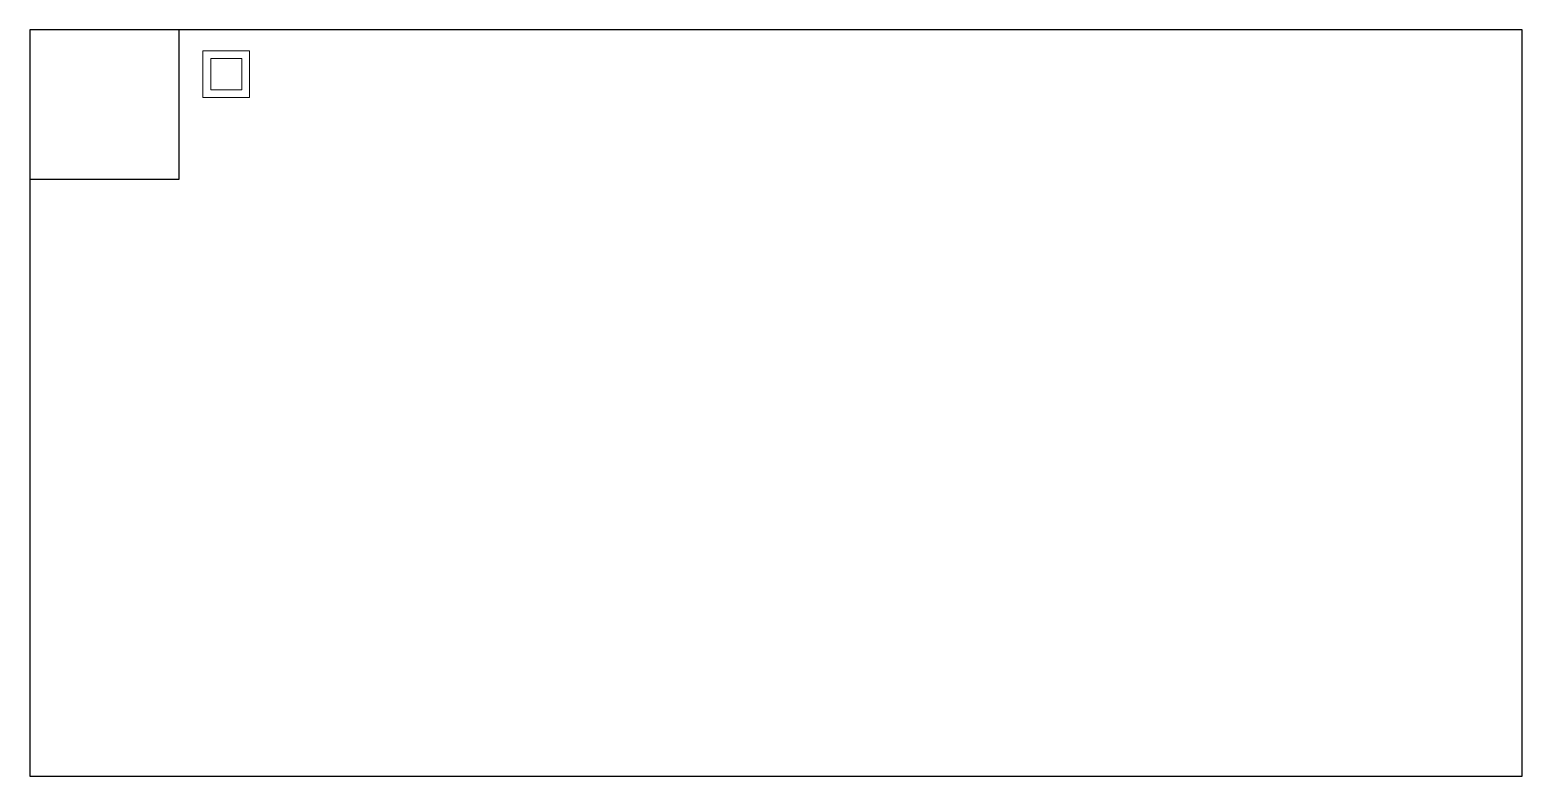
# Model space of a CAD drawing. Header units: inches. Extents: x 0 to 24, y 0 to 12.
import ezdxf

# ---------------------------------------------------------------- set-up
doc = ezdxf.new("R2010")
doc.units = ezdxf.units.IN
doc.header["$MEASUREMENT"] = 0

msp = doc.modelspace()

# ---------------------------------------------------------------- linework, layer by layer
for points in [[(-0.033, -0.038), (23.967, -0.038), (23.967, 11.962), (-0.033, 11.962)], [(-0.033, 9.562), (2.367, 9.562), (2.367, 11.962), (-0.033, 11.962)]]:
    msp.add_lwpolyline(points, close=True)
at = {"color": 1, "lineweight": 0}
msp.add_lwpolyline([(2.75, 10.875), (3.5, 10.875), (3.5, 11.625), (2.75, 11.625)], close=True, dxfattribs=at)
at = {"color": 18, "lineweight": 0, "true_color": 0x000000}
msp.add_lwpolyline([(2.875, 11), (3.375, 11), (3.375, 11.5), (2.875, 11.5)], close=True, dxfattribs=at)

doc.saveas('drawing.dxf')
